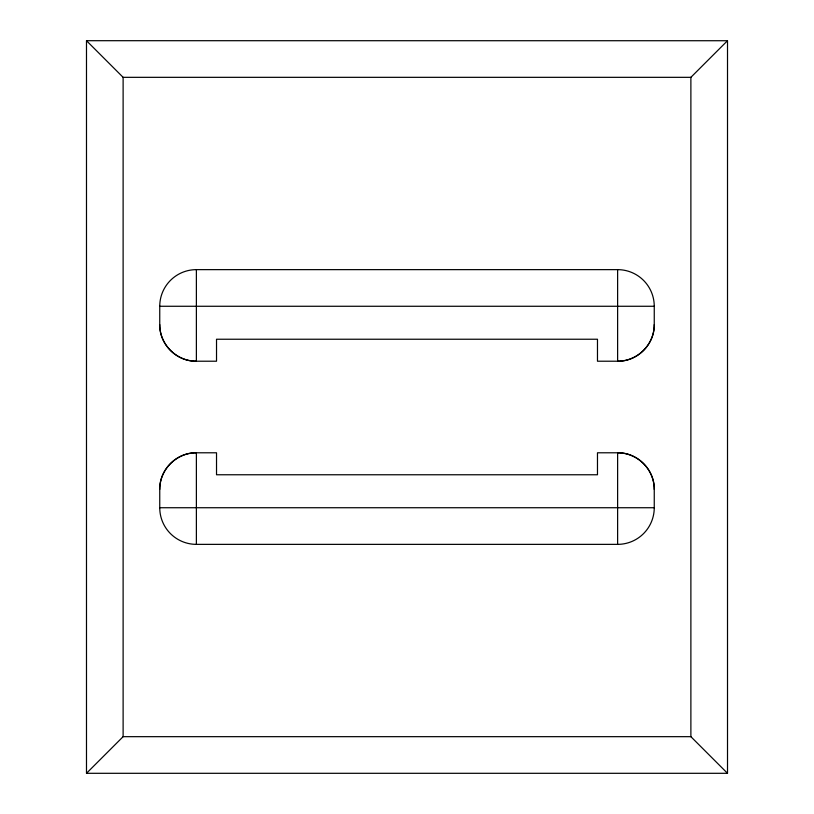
<?xml version="1.0" encoding="UTF-8"?>
<svg xmlns="http://www.w3.org/2000/svg" width="814" height="814" viewBox="0 0 814 814"><rect width="100%" height="100%" fill="white"/><g stroke="black" fill="none" stroke-linecap="round" stroke-linejoin="round"><path stroke-width="1.22" d="M159.748 489.418C159.249 469.851 176.801 452.289 196.378 452.788L216.524 452.788L216.524 474.766L597.476 474.766L597.476 452.788L617.623 452.788C637.199 452.289 654.751 469.851 654.253 489.418L654.253 507.733A36.63 36.63 0 0 1 617.623 544.363L196.378 544.363A36.63 36.63 0 0 1 159.748 507.733L159.748 489.418A36.63 36.63 0 0 1 196.378 452.788L196.378 544.363M654.253 324.583C654.751 344.149 637.199 361.711 617.623 361.213L597.476 361.213L597.476 339.235L216.524 339.235L216.524 361.213L196.378 361.213C176.801 361.711 159.249 344.149 159.748 324.583L159.748 306.268A36.63 36.63 0 0 1 196.378 269.638L617.623 269.638A36.63 36.63 0 0 1 654.253 306.268L654.253 324.583A36.63 36.63 0 0 1 617.623 361.213L617.623 269.638M727.482 773.269L690.883 736.67L690.883 77.33L727.482 40.731L86.488 40.7L86.488 773.3L727.513 773.3L727.513 40.7M86.518 773.269L123.118 736.67L123.118 77.33L86.518 40.731M123.118 77.33L690.883 77.33M159.748 306.268L654.253 306.268M159.748 507.733L654.253 507.733M123.118 736.67L690.883 736.67M617.623 544.363L617.623 452.788A36.63 36.63 0 0 1 654.253 489.418M196.378 269.638L196.378 361.213A36.63 36.63 0 0 1 159.748 324.583"/></g></svg>
